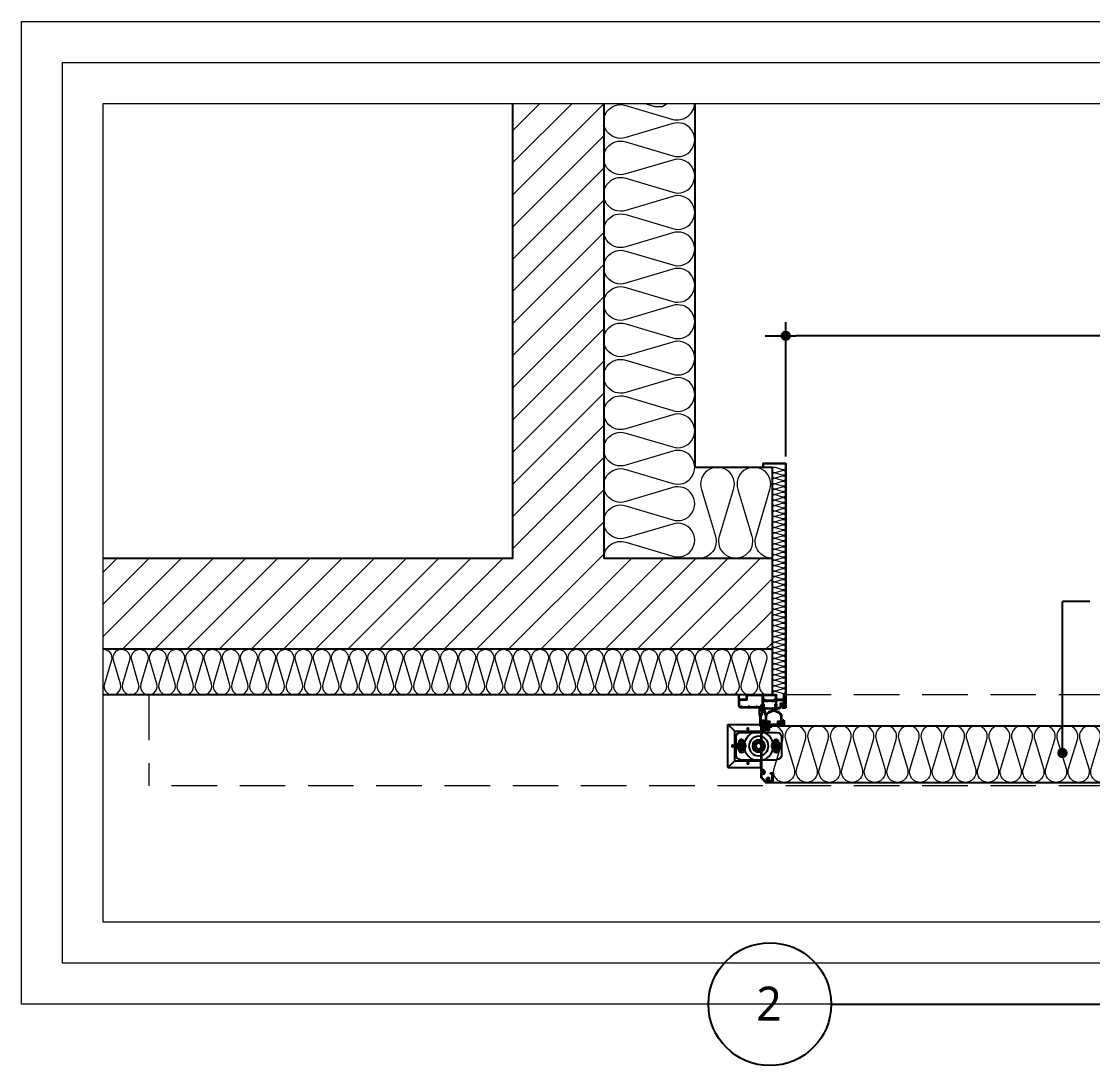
# Model space of a CAD drawing. Header units: millimetres. Extents: x 232323 to 272954, y -5343 to 8721.
# Drawn here: x 232323 to 234678, y 817 to 3112 of the extents above; entities that cross this region are included whole.
import ezdxf
from ezdxf.enums import TextEntityAlignment as Align

# ---------------------------------------------------------------- set-up
doc = ezdxf.new("R2010")
doc.units = ezdxf.units.MM
doc.header["$MEASUREMENT"] = 0
doc.linetypes.add('HIDDEN', pattern=[0.375, 0.25, -0.125])
doc.layers.get('0').update_dxf_attribs({"linetype": 'CONTINUOUS'})
for name, color, linetype, lineweight in [('A-DIMS', 7, 'CONTINUOUS', 25), ('A-DWXM-DOOR', 4, 'CONTINUOUS', 25), ('A-MKXS-LEAD', 7, 'CONTINUOUS', 25), ('A-WAXM-BLOC', 3, 'CONTINUOUS', 25), ('A-XXXX-FIN3', 4, 'CONTINUOUS', 25), ('A-XXXX-HATC', 8, 'CONTINUOUS', 18), ('A-XXXX-HID', 8, 'HIDDEN', 18), ('A-XXXX-INSL2', 8, 'CONTINUOUS', 18), ('A-XXXX-SYMB', 7, 'CONTINUOUS', 25), ('A-XXXX-TXT1', 3, 'CONTINUOUS', 25)]:
    doc.layers.add(name, color=color, linetype=linetype, lineweight=lineweight)
doc.layers.add('A-XXXX-NPLT', color=144, linetype='CONTINUOUS', lineweight=15, plot=False)
doc.styles.add('HY울릉도L', font='')
doc.styles.add('맑은고딕', font='malgun.ttf')
doc.styles.get('HY울릉도L').set_extended_font_data('HYwulM')
doc.dimstyles.new('CDIM', dxfattribs={"dimtxt": 3, "dimasz": 1.5, "dimexe": 2, "dimexo": 1, "dimgap": 1, "dimtad": 1, "dimdec": 0, "dimrnd": 0.5, "dimzin": 0, "dimdsep": 32, "dimlunit": 6, "dimtxsty": 'HY울릉도L', "dimblk1": '_CIDOT', "dimblk2": '_CIDOT', "dimsah": 1, "dimcen": 5.5, "dimclrd": 2, "dimclre": 2, "dimclrt": 7, "dimadec": 0, "dimazin": 0, "dimtfac": 1, "dimtdec": 0, "dimtix": 1, "dimtmove": 2, "dimatfit": 1, "dimldrblk": '_CIDOT', "dimfxl": 1, "dimtolj": 1, "dimtzin": 0, "dimlwd": -1, "dimarcsym": 0})

# ---------------------------------------------------------------- blocks, each defined once
blk = doc.blocks.new('heater')
at = {"color": 7}
for p, q in [((1933041.6, 129278.3), (1933042.8, 129277.1)), ((1933041.6, 129277.9), (1933042.4, 129277.1)), ((1933041.8, 129278.6), (1933043.1, 129277.3)), ((1933042, 129278.8), (1933043.4, 129277.5)), ((1933042.3, 129279), (1933043.5, 129277.8)), ((1933042.7, 129279), (1933043.5, 129278.2))]:
    blk.add_line(p, q, dxfattribs=at)
blk.add_circle((1933042.6, 129278), 0.97, dxfattribs=at)
blk = doc.blocks.new('rubber bk')
at = {"color": 7}
for p, q in [((1933005.7, 129232.4), (1933005.7, 129222.1)), ((1933005.7, 129222.1), (1933007.7, 129222.1)), ((1933006.7, 129233.4), (1933008.2, 129233.4)), ((1933007.7, 129222.6), (1933007.7, 129222.1)), ((1933007.7, 129222.6), (1933049.7, 129222.6)), ((1933008.2, 129231.9), (1933008.2, 129233.4)), ((1933011.5, 129231.9), (1933008.2, 129231.9)), ((1933008.2, 129225.6), (1933008.2, 129228.9)), ((1933008.7, 129229.4), (1933011.5, 129229.4)), ((1933017.3, 129225.1), (1933008.7, 129225.1)), ((1933011.5, 129231.9), (1933011.5, 129229.4)), ((1933014.5, 129231.9), (1933014.5, 129229.4)), ((1933019.3, 129231.9), (1933014.5, 129231.9)), ((1933014.5, 129229.4), (1933017.3, 129229.4)), ((1933017.8, 129228.9), (1933017.8, 129225.6)), ((1933020.3, 129230.9), (1933020.3, 129226.1)), ((1933036.1, 129225.1), (1933021.3, 129225.1)), ((1933037.1, 129226.1), (1933037.1, 129230.9)), ((1933042.9, 129231.9), (1933038.1, 129231.9)), ((1933039.6, 129228.9), (1933039.6, 129225.6)), ((1933042.9, 129229.4), (1933040.1, 129229.4)), ((1933048.7, 129225.1), (1933040.1, 129225.1)), ((1933042.9, 129231.9), (1933042.9, 129229.4)), ((1933045.9, 129229.4), (1933045.9, 129231.9)), ((1933045.9, 129231.9), (1933049.2, 129231.9)), ((1933048.7, 129229.4), (1933045.9, 129229.4)), ((1933046.2, 129229.4), (1933048.2, 129229.4)), ((1933049.2, 129231.9), (1933049.2, 129232.9)), ((1933049.2, 129225.6), (1933049.2, 129228.9)), ((1933056.7, 129233.4), (1933049.7, 129233.4)), ((1933049.7, 129222.6), (1933049.7, 129222.1)), ((1933049.7, 129222.1), (1933056.7, 129222.1)), ((1933051.7, 129224.1), (1933051.7, 129231.4)), ((1933051.7, 129231.4), (1933054.2, 129231.4)), ((1933054.2, 129224.1), (1933051.7, 129224.1)), ((1933054.2, 129231.4), (1933054.2, 129229.3)), ((1933054.2, 129224.1), (1933054.2, 129226.2)), ((1933056.4, 129229), (1933054.5, 129229)), ((1933056.4, 129226.5), (1933054.5, 129226.5)), ((1933056.7, 129233.4), (1933056.7, 129229.3)), ((1933056.7, 129222.1), (1933056.7, 129226.2))]:
    blk.add_line(p, q, dxfattribs=at)
for centre, radius, start, end in [((1933006.7, 129232.4), 1, 90, 180), ((1933008.7, 129228.9), 0.5, 90, 180), ((1933008.7, 129225.6), 0.5, 180, 270), ((1933017.3, 129228.9), 0.5, 0, 90), ((1933017.3, 129225.6), 0.5, 270, 0), ((1933019.3, 129230.9), 1, 0, 90), ((1933021.3, 129226.1), 1, 180, 270), ((1933036.1, 129226.1), 1, 270, 0), ((1933038.1, 129230.9), 1, 90, 180), ((1933040.1, 129228.9), 0.5, 90, 180), ((1933040.1, 129225.6), 0.5, 180, 270), ((1933048.7, 129228.9), 0.5, 0, 90), ((1933048.7, 129225.6), 0.5, 270, 0), ((1933049.7, 129232.9), 0.5, 90, 180), ((1933054.5, 129229.3), 0.3, 180, 270), ((1933054.5, 129226.2), 0.3, 90, 180), ((1933056.4, 129229.3), 0.3, 270, 0), ((1933056.4, 129226.2), 0.3, 0, 90)]:
    blk.add_arc(centre, radius, start, end, dxfattribs=at)
blk = doc.blocks.new('side rubber')
at = {"color": 4}
for p, q in [((1933119.3, 129317.9), (1933123.9, 129318.5)), ((1933119.4, 129316.9), (1933124, 129317.6)), ((1933117.4, 129293.1), (1933117.4, 129288.1)), ((1933117.9, 129293.6), (1933118.9, 129293.6)), ((1933117.9, 129287.6), (1933118.9, 129287.6)), ((1933119.4, 129293.1), (1933119.4, 129291.6)), ((1933119.4, 129291.6), (1933122.1, 129291.6)), ((1933119.4, 129289.6), (1933119.4, 129288.1)), ((1933119.4, 129289.6), (1933122.1, 129289.6)), ((1933122.3, 129305.2), (1933122.1, 129297.2)), ((1933122.1, 129297.2), (1933122.1, 129291.6)), ((1933122.1, 129296.3), (1933122.1, 129292.2)), ((1933122.1, 129289.6), (1933122.1, 129284.4)), ((1933122.1, 129285), (1933122.1, 129289.1)), ((1933124.3, 129305.2), (1933122.3, 129305.2)), ((1933124.1, 129283.9), (1933122.6, 129283.9)), ((1933124.3, 129305.2), (1933124.6, 129297.2)), ((1933124.6, 129297.2), (1933124.6, 129284.4))]:
    blk.add_line(p, q, dxfattribs=at)
for centre, radius, start, end in [((1933147.5, 129321.2), 29.8, 164.775, 212.4292), ((1933120.2, 129328.6), 1.54, 30.4539, 164.775), ((1933147.5, 129321.2), 28.4, 164.775, 186.6051), ((1933147.5, 129321.2), 28.4, 188.6238, 211.0933), ((1933120.2, 129328.6), 0.135, 30.4539, 164.775), ((1933095.9, 129314.3), 28.4, 8.6238, 30.4539), ((1933095.9, 129314.2), 29.8, 342.5101, 30.683), ((1933095.9, 129314.3), 28.4, 344.1356, 6.6051), ((1933117.9, 129293.1), 0.5, 90, 180), ((1933117.9, 129288.1), 0.5, 180, 270), ((1933118.9, 129293.1), 0.5, 0, 90), ((1933118.9, 129288.1), 0.5, 270, 0), ((1933122.6, 129284.4), 0.5, 180, 270), ((1933124.1, 129284.4), 0.5, 270, 0)]:
    blk.add_arc(centre, radius, start, end, dxfattribs=at)
blk = doc.blocks.new('inner rubber')
at = {"color": 4}
for p, q in [((1933091.9, 129292.3), (1933091.9, 129308.3)), ((1933093.4, 129292.3), (1933093.4, 129308)), ((1933104.5, 129319.6), (1933107.1, 129323.8)), ((1933105.9, 129319.9), (1933108, 129323.3)), ((1933112.9, 129319.9), (1933110.9, 129323.3)), ((1933114.3, 129319.6), (1933111.7, 129323.8)), ((1933125.4, 129292.3), (1933125.4, 129308)), ((1933126, 129310.3), (1933130.3, 129325.7)), ((1933126.9, 129308.3), (1933131.7, 129325.3)), ((1933126.9, 129292.3), (1933126.9, 129308.3)), ((1933089.4, 129290.8), (1933089.4, 129291.8)), ((1933091.9, 129292.3), (1933089.9, 129292.3)), ((1933096.9, 129290.3), (1933089.9, 129290.3)), ((1933096.9, 129292.3), (1933093.4, 129292.3)), ((1933097.4, 129290.8), (1933097.4, 129291.8)), ((1933121.4, 129290.8), (1933121.4, 129291.8)), ((1933121.9, 129292.3), (1933125.4, 129292.3)), ((1933121.9, 129290.3), (1933128.9, 129290.3)), ((1933126.9, 129292.3), (1933128.9, 129292.3)), ((1933129.4, 129290.8), (1933129.4, 129291.8))]:
    blk.add_line(p, q, dxfattribs=at)
for centre, radius, start, end in [((1933109.4, 129301.5), 18.8, 105.0232, 158.878), ((1933109.4, 129301.5), 17.3, 22.0317, 157.9683), ((1933109.4, 129301.5), 18.8, 79.2477, 100.7523), ((1933107.5, 129323.5), 0.5, 328.552, 148.5535), ((1933111.3, 129323.5), 0.5, 31.4465, 211.448), ((1933109.4, 129301.5), 18.8, 27.9822, 74.9768), ((1933131, 129325.5), 0.723, 344.4748, 164.4759), ((1933089.9, 129291.8), 0.5, 90, 180), ((1933089.9, 129290.8), 0.5, 180, 270), ((1933096.9, 129291.8), 0.5, 0, 90), ((1933096.9, 129290.8), 0.5, 270, 0), ((1933121.9, 129291.8), 0.5, 90, 180), ((1933121.9, 129290.8), 0.5, 180, 270), ((1933128.9, 129291.8), 0.5, 0, 90), ((1933128.9, 129290.8), 0.5, 270, 0)]:
    blk.add_arc(centre, radius, start, end, dxfattribs=at)
blk = doc.blocks.new('치마고무사이드보강판1')
at = {"color": 7}
for p, q in [((1933199.3, 129135.3), (1933126.8, 129135.3)), ((1933126.8, 129135.3), (1933126.8, 129120.3)), ((1933184.3, 129120.3), (1933126.8, 129120.3)), ((1933184.3, 129120.3), (1933199.3, 129135.3)), ((1933184.3, 129055.3), (1933184.3, 129120.3)), ((1933199.3, 129040.3), (1933199.3, 129135.3)), ((1933184.3, 129055.3), (1933126.8, 129055.3)), ((1933126.8, 129040.3), (1933126.8, 129055.3)), ((1933184.3, 129055.3), (1933199.3, 129040.3)), ((1933199.3, 129040.3), (1933126.8, 129040.3))]:
    blk.add_line(p, q, dxfattribs=at)
for centre in [(1933155.5, 129125.2), (1933189.2, 129087.8), (1933155.5, 129050.3)]:
    blk.add_circle(centre, 1.95, dxfattribs=at)
blk = doc.blocks.new('A$C788834AB')
at = {"color": 1}
blk.add_lwpolyline([(11.3, 3.8), (4.5, 7.7), (-2.4, 3.8), (-2.4, -4.1), (4.5, -8.1), (11.3, -4.1)], close=True, dxfattribs=at)
for centre, radius in [((4.5, -0.2), 9.75), ((4.5, 0), 4.5), ((4.5, -0.2), 3.8)]:
    blk.add_circle(centre, radius, dxfattribs=at)
blk = doc.blocks.new('하부롤러')
at = {"color": 7}
for p, q in [((1933106.7, 128981.8), (1933026.7, 128981.8)), ((1933016.7, 128971.8), (1933016.7, 128931.8)), ((1933023.7, 128961.8), (1933023.7, 128941.8)), ((1933028.7, 128938.1), (1933028.7, 128965.4)), ((1933033.7, 128961.8), (1933033.7, 128941.8)), ((1933099.7, 128961.8), (1933099.7, 128941.8)), ((1933104.7, 128938.1), (1933104.7, 128965.4)), ((1933109.7, 128961.8), (1933109.7, 128941.8)), ((1933116.7, 128971.8), (1933116.7, 128931.8)), ((1933061.3, 128945.2), (1933061.3, 128944.2)), ((1933066.3, 128944.3), (1933066.2, 128941.7)), ((1933067.1, 128944.3), (1933067.2, 128941.7)), ((1933072, 128945.2), (1933072.1, 128944.2)), ((1933106.7, 128921.8), (1933026.7, 128921.8))]:
    blk.add_line(p, q, dxfattribs=at)
at = {"color": 5}
for radius in [32, 21.5, 13.8, 13.5]:
    blk.add_circle((1933066.7, 128951.8), radius, dxfattribs=at)
at = {"color": 7}
for centre, radius in [((1933066.7, 128951.8), 10.3), ((1933066.7, 128951.8), 7.5), ((1933066.7, 128951.8), 6.12), ((1933063.7, 128943.4), 0.925), ((1933069.7, 128943.4), 0.925)]:
    blk.add_circle(centre, radius, dxfattribs=at)
for centre, radius, start, end in [((1933026.7, 128971.8), 10, 90, 179.9993), ((1933106.7, 128971.8), 10, 0, 90), ((1933028.7, 128961.8), 5, 359.9994, 180), ((1933066.7, 128951.8), 8.5, 309.0319, 230.9681), ((1933104.7, 128961.8), 5, 0, 180.0006), ((1933026.7, 128931.8), 10, 179.9993, 270), ((1933028.7, 128941.8), 5, 180, 0.0006), ((1933062, 128943.6), 0.925, 143.2213, 248.104), ((1933065.9, 128941.7), 0.22, 261.5096, 0.1204), ((1933067.4, 128941.7), 0.22, 179.8796, 278.4904), ((1933071.4, 128943.6), 0.925, 291.896, 36.7787), ((1933104.7, 128941.8), 5, 179.9994, 0), ((1933106.7, 128931.8), 10, 270, 0)]:
    blk.add_arc(centre, radius, start, end, dxfattribs=at)
for p in [(1933024.2, 128952.3), (1933100.2, 128952.3)]:
    blk.add_blockref('A$C788834AB', p, dxfattribs=at)
blk = doc.blocks.new('쫄대1')
at = {"color": 7}
for p, q in [((1931719.4, 129194.8), (1931719.4, 129194.3)), ((1931722.9, 129192.2), (1931721.4, 129191.4)), ((1931721.4, 129191.4), (1931721.4, 129190.9)), ((1931721.4, 129190.9), (1931731.4, 129190.9)), ((1931722.9, 129193.9), (1931722.9, 129192.2)), ((1931724.4, 129193.7), (1931728.4, 129193.7)), ((1931724.4, 129193.7), (1931724.4, 129192.2)), ((1931724.4, 129192.2), (1931728.4, 129192.2)), ((1931728.4, 129193.7), (1931728.4, 129192.2)), ((1931729.9, 129193.9), (1931729.9, 129192.2)), ((1931731.4, 129191.4), (1931729.9, 129192.2)), ((1931731.4, 129191.4), (1931731.4, 129190.9)), ((1931733.4, 129194.8), (1931733.4, 129194.3))]:
    blk.add_line(p, q, dxfattribs=at)
blk.add_ellipse((1931726.4, 129194.8), major_axis=(-7, 0), ratio=0.085714, start_param=3.141593, end_param=6.283185, dxfattribs=at)
at = {"color": 7, "extrusion": (0, 0, -1)}
for centre, major_axis, start_param, end_param in [((1931729.1, 129194.3), (9.64, 0.01), 2.261533, 3.134107), ((1931723.8, 129194.3), (-9.64, 0.01), 3.149078, 4.021652)]:
    blk.add_ellipse(centre, major_axis=major_axis, ratio=0.062704, start_param=start_param, end_param=end_param, dxfattribs=at)
blk = doc.blocks.new('방열슬라이딩도어')
at = {"color": 6}
for p, q in [((-1350, 509), (-1350, 500)), ((-1350, 509), (-1300, 509)), ((-1350, 500), (-1341, 500)), ((-1349.4, 508.4), (-1349.4, 500.6)), ((-1349.4, 508.4), (-1300.6, 508.4)), ((-1349.4, 500.6), (-1341, 500.6)), ((-1341, 500), (-1341, 500.6)), ((-1300.6, 508.4), (-1300.6, -28.1)), ((-1300, 509), (-1300, -28.7)), ((-1402.3, 0), (-1402.5, 0)), ((-1320.3, 0), (-1386.6, 0)), ((-1303.8, 0), (-1304.7, 0)), ((-1403.5, -1), (-1403.5, -23.7)), ((-1402, -10), (-1402, -0.3)), ((-1386.9, -10), (-1402, -10)), ((-1386.9, -0.3), (-1386.9, -10)), ((-1350.1, -21.3), (-1349.6, -20.8)), ((-1349.6, -22.5), (-1350.1, -22)), ((-1349.5, -20.6), (-1349.5, -12.9)), ((-1349.5, -25.7), (-1349.5, -22.6)), ((-1349.1, -12), (-1347.9, -13.2)), ((-1349.1, -12.5), (-1348.3, -13.3)), ((-1348.9, -11.7), (-1347.6, -13.1)), ((-1348.7, -11.5), (-1347.3, -12.9)), ((-1348.4, -11.4), (-1347.2, -12.6)), ((-1348, -11.3), (-1347.2, -12.1)), ((-1346.7, -12.7), (-1346.7, -13.5)), ((-1346.2, -14), (-1339.7, -14)), ((-1339.2, -13), (-1331.7, -13)), ((-1339.2, -13.5), (-1339.2, -13)), ((-1339.2, -13), (-1331.7, -13)), ((-1331.7, -13), (-1331.7, -13.5)), ((-1331.2, -14), (-1324.7, -14)), ((-1324.2, -13.5), (-1324.2, -12.7)), ((-1323, -11.3), (-1323.7, -12.1)), ((-1322.5, -11.4), (-1323.7, -12.6)), ((-1322.2, -11.5), (-1323.6, -12.9)), ((-1322, -11.7), (-1323.3, -13.1)), ((-1321.8, -12), (-1323, -13.2)), ((-1321.8, -12.5), (-1322.6, -13.3)), ((-1321.5, -13.1), (-1321.5, -20.6)), ((-1321.5, -22.6), (-1321.5, -25.7)), ((-1321.4, -20.8), (-1320.9, -21.3)), ((-1320.9, -22), (-1321.4, -22.5)), ((-1320, -10), (-1320, -0.3)), ((-1305, -10), (-1320, -10)), ((-1310.4, -27.7), (-1310.4, -20.7)), ((-1310.4, -20.7), (-1305, -20.7)), ((-1308, -20.7), (-1308, -28.7)), ((-1308, -20.7), (-1307.4, -20.7)), ((-1307.4, -20.7), (-1307.4, -28.1)), ((-1305, -0.3), (-1305, -10)), ((-1305, -20.7), (-1305, -26.7)), ((-1303.5, -26.5), (-1303.5, -0.3)), ((-1399.5, -27.7), (-1362.4, -27.7)), ((-1353, -30.7), (-1351.8, -30.7)), ((-1351.5, -29.2), (-1350.3, -29.2)), ((-1351.5, -30.4), (-1351.5, -29.2)), ((-1349.5, -25.7), (-1350.2, -29.1)), ((-1321.5, -25.7), (-1320.9, -29.1)), ((-1320.7, -29.2), (-1319.5, -29.2)), ((-1319.5, -29.2), (-1319.5, -30.4)), ((-1319.2, -30.7), (-1318, -30.7)), ((-1308, -28.7), (-1300, -28.7)), ((-1307.4, -28.1), (-1300.6, -28.1)), ((-1305, -27), (-1305, -26.9)), ((-1305, -27), (-1305, -27)), ((-1304.7, -27), (-1304, -27)), ((-1303.7, -27), (-1303.5, -27)), ((-1303.5, -27), (-1303.5, -26.8)), ((-1354.3, -75.6), (-1354.3, -68)), ((-1353.8, -67.5), (-1350.3, -67.5)), ((-1352.3, -73.2), (-1352.3, -70)), ((-1351.8, -69.5), (-1350.3, -69.5)), ((-1350.3, -69.5), (-1350.3, -67.5)), ((-1342.3, -69.5), (-1342.3, -67.5)), ((-1342.3, -67.5), (-1339.8, -67.5)), ((-1342.3, -69.5), (-1341.8, -69.5)), ((-1341.3, -72), (-1341.3, -70)), ((-1339.3, -68), (-1339.3, -76)), ((-1337.3, -76), (-1337.3, -68.8)), ((-1336.8, -68.3), (-1330.3, -68.3)), ((-1334.8, -70.3), (-1330.3, -70.3)), ((-1330.3, -68.3), (-1330.3, -70.3)), ((-1354.3, -168.5), (-1354.3, -78.3)), ((-1351.4, -76.1), (-1353.8, -76.1)), ((-1351.4, -77.8), (-1353.8, -77.8)), ((-1352.3, -166.1), (-1352.3, -80.7)), ((-1350.3, -80.8), (-1350.3, -83)), ((-1350.3, -83), (-1348.3, -83)), ((-1348.3, -80.8), (-1348.3, -83)), ((-1345.5, -76), (-1341.8, -76)), ((-1345.5, -78), (-1335.8, -78)), ((-1344.3, -74), (-1344.3, -72)), ((-1341.3, -72), (-1344.3, -72)), ((-1341.3, -74), (-1344.3, -74)), ((-1341.3, -75.5), (-1341.3, -74)), ((-1337.3, -76), (-1339.3, -76)), ((-1335.3, -77.5), (-1335.3, -70.8)), ((-1350.3, -166), (-1350.3, -163.9)), ((-1350.3, -163.9), (-1348.3, -163.9)), ((-1348.3, -166), (-1348.3, -163.9)), ((-1354.3, -182.3), (-1354.3, -171.2)), ((-1344.5, -192.7), (-1354.2, -182.6)), ((-1351.4, -169), (-1353.8, -169)), ((-1351.4, -170.7), (-1353.8, -170.7)), ((-1352.3, -181.5), (-1352.3, -173.6)), ((-1343.6, -190.6), (-1352.2, -181.8)), ((-1341.3, -190.3), (-1341.3, -183)), ((-1335.8, -182.5), (-1340.8, -182.5)), ((-1337.3, -184.5), (-1339.3, -184.5)), ((-1339.3, -192.3), (-1339.3, -184.5)), ((-1337.3, -191.2), (-1337.3, -184.5)), ((-1335.3, -189.2), (-1335.3, -183)), ((-1333.3, -173.5), (-1333.3, -171.5)), ((-1333.3, -171.5), (-1328.8, -171.5)), ((-1333.3, -173.5), (-1330.8, -173.5)), ((-1330.3, -174), (-1330.3, -189.2)), ((-1328.3, -172), (-1328.3, -191.2)), ((-1344.1, -192.8), (-1339.8, -192.8)), ((-1343.2, -190.8), (-1341.8, -190.8)), ((-1328.8, -191.7), (-1336.8, -191.7)), ((-1330.8, -189.7), (-1334.8, -189.7))]:
    blk.add_line(p, q, dxfattribs=at)
for points in [[(-1353, -28, -0.414215), (-1352.7, -27.7), (-1351.8, -27.7, 0.360888), (-1351.3, -27.3), (-1351, -25.5, 0.046392), (-1351, -25.5), (-1351, -22.5), (-1351.6, -22, -0.414204), (-1351.6, -21.3), (-1351, -20.7), (-1351, -1.5), (-1385.4, -1.5), (-1385.4, -11.2, -0.414214), (-1385.7, -11.5), (-1386.9, -11.5), (-1402, -11.5), (-1402, -23.7, 0.414214), (-1399.5, -26.2), (-1397.6, -26.2), (-1397.6, -25.5, -0.414214), (-1397.3, -25.2), (-1396.4, -25.2, -0.414214), (-1396.1, -25.5), (-1396.1, -26.2), (-1381.1, -26.2), (-1381.1, -25.5, -0.414214), (-1380.8, -25.2), (-1379.9, -25.2, -0.414214), (-1379.6, -25.5), (-1379.6, -26.2), (-1364.6, -26.2), (-1364.6, -25.5, -0.414214), (-1364.3, -25.2), (-1363.4, -25.2, -0.414214), (-1363.1, -25.5), (-1363.1, -26.2), (-1362.4, -26.2, -0.160398), (-1360.3, -26.8, 0.156655), (-1353, -29.2)], [(-1321, -21.3, -0.414204), (-1321, -21.9), (-1321.6, -22.5), (-1321.6, -29.3), (-1319.9, -29.3, -0.414214), (-1319.6, -29.6), (-1319.6, -30.4, -0.414214), (-1319.9, -30.7), (-1351.1, -30.7, -0.414214), (-1351.4, -30.4), (-1351.4, -29.6, -0.414214), (-1351.1, -29.3), (-1349.4, -29.3), (-1349.4, -22.5), (-1350, -21.9, -0.414204), (-1350, -21.3), (-1349.4, -20.7), (-1348.4, -20.7, -0.414214), (-1347.9, -21.2), (-1347.9, -29.2), (-1343.9, -29.2), (-1343.9, -29, -0.414214), (-1343.6, -28.7), (-1343.2, -28.7, -0.414214), (-1342.9, -29), (-1342.9, -29.2), (-1328.1, -29.2), (-1328.1, -29, -0.414214), (-1327.8, -28.7), (-1327.4, -28.7, -0.414214), (-1327.1, -29), (-1327.1, -29.2), (-1323.1, -29.2), (-1323.1, -21.2, -0.414214), (-1322.6, -20.7), (-1321.7, -20.7)], [(-1325.7, -11.5, -0.470454), (-1321.5, -9.6), (-1321.5, -1.5), (-1349.5, -1.5), (-1349.5, -9.6, -0.470454), (-1345.2, -11.5)]]:
    blk.add_lwpolyline(points, format="xyb", close=True, dxfattribs=at)
blk.add_lwpolyline([(-1318, -28), (-1319.1, -28, -0.360887), (-1319.6, -27.6), (-1320, -25.5, -0.046392), (-1320, -25.5), (-1320, -22.5), (-1319.4, -22, 0.414204), (-1319.4, -21.3), (-1320, -20.7), (-1320, -11.5), (-1305, -11.5), (-1305, -19.2), (-1311.6, -19.2, 0.414214), (-1311.9, -19.5), (-1311.9, -27, -0.137442), (-1318, -29.2), (-1318, -28, -0.137442)], format="xyb", dxfattribs=at)
for centre in [(-1348.1, -12.3), (-1322.8, -12.3)]:
    blk.add_circle(centre, 0.97, dxfattribs=at)
for centre, radius, start, end in [((-1402.5, -1), 1, 90, 180), ((-1402.3, -0.3), 0.3, 0, 90), ((-1386.6, -0.3), 0.3, 90, 180), ((-1349.7, -21.6), 0.5, 135.0009, 224.9991), ((-1348.1, -12.3), 1.5, 345.929, 204.0931), ((-1349.7, -20.6), 0.2, 315.0009, 0), ((-1349.7, -22.6), 0.2, 0, 44.9991), ((-1346.2, -13.5), 0.5, 180, 270), ((-1339.7, -13.5), 0.5, 270, 0), ((-1331.2, -13.5), 0.5, 180, 270), ((-1324.7, -13.5), 0.5, 270, 0), ((-1322.8, -12.3), 1.5, 328.8685, 194.071), ((-1321.3, -20.6), 0.2, 180, 224.9991), ((-1321.3, -22.6), 0.2, 135.0009, 180), ((-1321.3, -21.6), 0.5, 315.0009, 44.9991), ((-1320.3, -0.3), 0.3, 0, 90), ((-1304.7, -0.3), 0.3, 90, 180), ((-1303.8, -0.3), 0.3, 359.8394, 90), ((-1399.5, -23.7), 4, 180, 270), ((-1362.4, -29.7), 2, 53.55, 90), ((-1353.3, -17.4), 13.3, 233.55, 271.2034), ((-1351.8, -30.4), 0.3, 270.0042, 0), ((-1350.3, -29), 0.2, 269.9999, 334.9829), ((-1349.7, -25.7), 0.2, 334.9829, 0), ((-1321.3, -25.7), 0.2, 180, 205.0169), ((-1320.7, -29), 0.2, 205.0169, 270.0001), ((-1319.2, -30.4), 0.3, 180, 270), ((-1319, -17.3), 13.5, 274.1077, 309.26), ((-1304.7, -26.7), 0.3, 179.3242, 270), ((-1304, -26.5), 0.5, 270, 359.8394), ((-1353.8, -68), 0.5, 90, 180), ((-1351.8, -70), 0.5, 90, 180), ((-1351.8, -70), 0.5, 90, 180), ((-1341.8, -70), 0.5, 0, 90), ((-1339.8, -68), 0.5, 0, 90), ((-1336.8, -68.8), 0.5, 90, 180), ((-1334.8, -70.8), 0.5, 90, 180), ((-1353.8, -75.6), 0.5, 180, 270), ((-1353.8, -78.3), 0.5, 90, 180), ((-1351.8, -73.2), 0.5, 180, 303.749), ((-1351.8, -73.2), 0.5, 180, 303.749), ((-1351.8, -80.7), 0.5, 56.251, 180), ((-1349.3, -77), 4, 236.251, 123.749), ((-1351.4, -75.6), 0.5, 270, 327.769), ((-1351.4, -78.3), 0.5, 32.231, 90), ((-1349.3, -77), 2, 212.231, 147.769), ((-1341.8, -75.5), 0.5, 270, 0), ((-1335.8, -77.5), 0.5, 270, 0), ((-1353.8, -168.5), 0.5, 180, 270), ((-1353.8, -171.2), 0.5, 90, 180), ((-1353.8, -182.3), 0.5, 180, 224.0718), ((-1353.8, -182.3), 0.5, 180, 233.8453), ((-1351.8, -166.1), 0.5, 180, 303.749), ((-1351.8, -173.6), 0.5, 56.251, 180), ((-1351.8, -181.5), 0.5, 180, 221.3416), ((-1349.3, -169.9), 4, 236.251, 123.749), ((-1351.4, -168.5), 0.5, 270, 327.769), ((-1351.4, -171.2), 0.5, 32.231, 90), ((-1349.3, -169.9), 2, 212.231, 147.769), ((-1340.8, -183), 0.5, 90, 180), ((-1335.8, -183), 0.5, 0, 90), ((-1330.8, -174), 0.5, 0, 90), ((-1328.8, -172), 0.5, 0, 90), ((-1344.1, -192.3), 0.5, 221.3416, 270), ((-1344.1, -192.3), 0.5, 224.0718, 270), ((-1343.2, -190.3), 0.5, 221.3416, 270), ((-1341.8, -190.3), 0.5, 270, 0), ((-1339.8, -192.3), 0.5, 270, 0), ((-1336.8, -191.2), 0.5, 180, 270), ((-1334.8, -189.2), 0.5, 180, 270), ((-1330.8, -189.2), 0.5, 270, 0), ((-1328.8, -191.2), 0.5, 270, 0)]:
    blk.add_arc(centre, radius, start, end, dxfattribs=at)
at = {"layer": 'A-DWXM-DOOR'}
for p, q in [((-1338.3, -76), (-1338.3, -68)), ((-1338.3, -68), (-33.7, -68)), ((-1338.3, -184.5), (-1338.3, -192.5)), ((-1338.3, -192.5), (-33.6, -192.5))]:
    blk.add_line(p, q, dxfattribs=at)
at = {"layer": 'A-XXXX-HID', "ltscale": 400}
for p, q in [((2700, 0), (-2700, 0)), ((-2700, 0), (-2700, -200)), ((2700, -200), (-2700, -200))]:
    blk.add_line(p, q, dxfattribs=at)
at = {"layer": 'A-XXXX-INSL2'}
blk.add_lwpolyline([(-584.3, -162.3, -1.37259), (-628.3, -162.3), (-609.2, -98.1, 1.37259), (-653.2, -98.1), (-634.1, -162.3, -1.37259), (-678.1, -162.3), (-659, -98.1, 1.37259), (-703, -98.1), (-683.9, -162.3, -1.37259), (-727.9, -162.3), (-708.8, -98.1, 1.37259), (-752.8, -98.1), (-733.7, -162.3, -1.37259), (-777.7, -162.3), (-758.6, -98.1, 1.37259), (-802.6, -98.1), (-783.5, -162.3, -1.37259), (-827.5, -162.3), (-808.4, -98.1, 1.37259), (-852.4, -98.1), (-833.3, -162.3, -1.37259), (-877.3, -162.3), (-858.2, -98.1, 1.37259), (-902.2, -98.1), (-883.1, -162.3, -1.37259), (-927.1, -162.3), (-908, -98.1, 1.37259), (-952, -98.1), (-932.9, -162.3, -1.37259), (-976.9, -162.3), (-957.8, -98.1, 1.37259), (-1001.8, -98.1), (-982.7, -162.3, -1.37259), (-1026.7, -162.3), (-1007.6, -98.1, 1.37259), (-1051.6, -98.1), (-1032.5, -162.3, -1.37259), (-1076.5, -162.3), (-1057.4, -98.1, 1.37259), (-1101.4, -98.1), (-1082.3, -162.3, -1.37259), (-1126.3, -162.3), (-1107.2, -98.1, 1.37259), (-1151.2, -98.1), (-1132.1, -162.3, -1.37259), (-1176.1, -162.3), (-1157, -98.1, 1.37259), (-1201, -98.1), (-1181.9, -162.3, -1.37259), (-1225.9, -162.3), (-1206.8, -98.1, 1.37259), (-1250.8, -98.1), (-1231.7, -162.3, -1.37259), (-1275.7, -162.3), (-1256.6, -98.1, 1.37259), (-1300.6, -98.1), (-1281.5, -162.3, -1.37259), (-1325.5, -162.3), (-1306.4, -98.1, 0.509267), (-1328.4, -68)], format="xyb", dxfattribs=at)
at = {"xscale": -1}
for name, p in [('side rubber', (1931767.6, -129352.4)), ('치마고무사이드보강판1', (1931772.4, -129200.3)), ('rubber bk', (1931702.4, -129289.5)), ('하부롤러', (1931707.4, -129064.4)), ('heater', (1931699.7, -129353))]:
    blk.add_blockref(name, p, dxfattribs=at)
at = {"color": 4, "xscale": -1}
blk.add_blockref('inner rubber', (1931783.1, -129354.4), dxfattribs=at)
blk.add_blockref('쫄대1', (-1933072.7, -129262))
blk = doc.blocks.new('_CIDOT')
at = {"color": 0, "linetype": 'ByBlock'}
blk.add_line((2, 0), (-1, 0), dxfattribs=at)
at = {"color": 0, "linetype": 'ByBlock', "const_width": 0.5}
blk.add_lwpolyline([(-0.25, 0, 1), (0.25, 0, 1)], format="xyb", close=True, dxfattribs=at)
blk = doc.blocks.new('*D84')
at = {"layer": 'A-DIMS', "lineweight": -2, "transparency": 16777216}
for p, q in [((234003.3, 2155.5), (234003.3, 2450.5)), ((236603.3, 2155.5), (236603.3, 2450.5))]:
    blk.add_line(p, q, dxfattribs=at)
at = {"layer": 'A-DIMS', "transparency": 16777216}
blk.add_line((236580.8, 2420.5), (234025.8, 2420.5), dxfattribs=at)
at = {"layer": 'A-DIMS', "transparency": 16777216, "xscale": 22.5, "yscale": 22.5, "zscale": 22.5, "rotation": 180}
blk.add_blockref('_CIDOT', (234003.3, 2420.5), dxfattribs=at)
at = {"layer": 'A-DIMS', "transparency": 16777216, "xscale": 22.5, "yscale": 22.5, "zscale": 22.5}
blk.add_blockref('_CIDOT', (236603.3, 2420.5), dxfattribs=at)
at = {"layer": 'A-DIMS', "color": 3, "transparency": 16777216, "insert": (235303.3, 2467.3), "char_height": 45, "attachment_point": 5, "style": '맑은고딕'}
blk.add_mtext('\\A1;2,600(도어 폭)', dxfattribs=at)

msp = doc.modelspace()

# ---------------------------------------------------------------- hatches: boundary and pattern name
at = {"layer": 'A-XXXX-HATC'}
h = msp.add_hatch(dxfattribs=at)
h.set_pattern_fill('ANSI31', color=256, scale=400)
h.set_pattern_definition([(45, (-220, 4927.364), (-35.355339, 35.355339), [])])
h.paths.add_polyline_path([(233603.3, 2931.5), (233403.3, 2931.5), (233403.3, 1931.5), (232503.3, 1931.5), (232503.3, 1731.5), (233973.3, 1731.5), (233973.3, 1931.5), (233603.3, 1931.5)])
h.paths.add_polyline_path([(238103.3, 1931.5), (237203.3, 1931.5), (237203.3, 2931.5), (237003.3, 2931.5), (237003.3, 1931.5), (236633.3, 1931.5), (236633.3, 1731.5), (238103.3, 1731.5)])

# ---------------------------------------------------------------- linework, layer by layer
at = {"layer": 'A-MKXS-LEAD'}
for p in [(234611.6, 1503.6), (234671.6, 1836.9)]:
    msp.add_line(p, (234611.6, 1836.9), dxfattribs=at)
at = {"layer": 'A-MKXS-LEAD', "const_width": 11.3}
msp.add_lwpolyline([(234605.9, 1503.6, 1), (234617.2, 1503.6, 1)], format="xyb", close=True, dxfattribs=at)
at = {"layer": 'A-WAXM-BLOC'}
for points in [[(232503.3, 1931.5), (233403.3, 1931.5), (233403.3, 2931.5)], [(233603.3, 2931.5), (233603.3, 1931.5), (233973.3, 1931.5), (233973.3, 1731.5), (232503.3, 1731.5)]]:
    msp.add_lwpolyline(points, dxfattribs=at)
at = {"layer": 'A-XXXX-FIN3'}
for points in [[(233803.3, 2931.5), (233803.3, 2131.5), (233973.3, 2131.5), (233973.3, 1931.5)], [(233973.3, 1731.5), (233973.3, 1631.5), (232503.3, 1631.5)]]:
    msp.add_lwpolyline(points, dxfattribs=at)
at = {"layer": 'A-XXXX-INSL2'}
msp.add_line((233973.3, 1931.5), (233973.3, 2081.5), dxfattribs=at)
for points in [[(233603.3, 1931.5, -0.509267), (233651.8, 1966.9), (233754.8, 1936.2, 1.37259), (233754.8, 2006.9), (233651.8, 1976.2, -1.37259), (233651.8, 2046.9), (233754.8, 2016.2, 1.37259), (233754.8, 2086.9), (233651.8, 2056.2, -1.37259), (233651.8, 2126.9), (233754.8, 2096.2, 1.37259), (233754.8, 2166.9), (233651.8, 2136.2, -1.37259), (233651.8, 2206.9), (233754.8, 2176.2, 1.37259), (233754.8, 2246.9), (233651.8, 2216.2, -1.37259), (233651.8, 2286.9), (233754.8, 2256.2, 1.37259), (233754.8, 2326.9), (233651.8, 2296.2, -1.37259), (233651.8, 2366.9), (233754.8, 2336.2, 1.37259), (233754.8, 2406.9), (233651.8, 2376.2, -1.37259), (233651.8, 2446.9), (233754.8, 2416.2, 1.37259), (233754.8, 2486.9), (233651.8, 2456.2, -1.37259), (233651.8, 2526.9), (233754.8, 2496.2, 1.37259), (233754.8, 2566.9), (233651.8, 2536.2, -1.37259), (233651.8, 2606.9), (233754.8, 2576.2, 1.37259), (233754.8, 2646.9), (233651.8, 2616.2, -1.37259), (233651.8, 2686.9), (233754.8, 2656.2, 1.37259), (233754.8, 2726.9), (233651.8, 2696.2, -1.37259), (233651.8, 2766.9), (233754.8, 2736.2, 1.37259), (233754.8, 2806.9), (233651.8, 2776.2, -1.37259), (233651.8, 2846.9), (233754.8, 2816.2, 1.37259), (233754.8, 2886.9), (233651.8, 2856.2, -1.37259), (233651.8, 2926.9), (233754.8, 2896.2, 0.471828), (233803.3, 2931.5)], [(233973.3, 1931.5, -0.509267), (233938, 1980), (233968.6, 2083.1, 1.37259), (233898, 2083.1), (233928.6, 1980, -1.37259), (233858, 1980), (233888.6, 2083.1, 1.37259), (233818, 2083.1), (233848.6, 1980, -0.509267), (233813.3, 1931.5)], [(234003.3, 2131.5, -0.509267), (233996, 2126.2), (233980.6, 2130.8, 1.37259), (233980.6, 2120.2), (233996, 2124.8, -1.37259), (233996, 2114.2), (233980.6, 2118.8, 1.37259), (233980.6, 2108.2), (233996, 2112.8, -1.37259), (233996, 2102.2), (233980.6, 2106.8, 1.37259), (233980.6, 2096.2), (233996, 2100.8, -1.37259), (233996, 2090.2), (233980.6, 2094.8, 1.37259), (233980.6, 2084.2), (233996, 2088.8, -1.37259), (233996, 2078.2), (233980.6, 2082.8, 1.37259), (233980.6, 2072.2), (233996, 2076.8, -1.37259), (233996, 2066.2), (233980.6, 2070.8, 1.37259), (233980.6, 2060.2), (233996, 2064.8, -1.37259), (233996, 2054.2), (233980.6, 2058.8, 1.37259), (233980.6, 2048.2), (233996, 2052.8, -1.37259), (233996, 2042.2), (233980.6, 2046.8, 1.37259), (233980.6, 2036.2), (233996, 2040.8, -1.37259), (233996, 2030.2), (233980.6, 2034.8, 1.37259), (233980.6, 2024.2), (233996, 2028.8, -1.37259), (233996, 2018.2), (233980.6, 2022.8, 1.37259), (233980.6, 2012.2), (233996, 2016.8, -1.37259), (233996, 2006.2), (233980.6, 2010.8, 1.37259), (233980.6, 2000.2), (233996, 2004.8, -1.37259), (233996, 1994.2), (233980.6, 1998.8, 1.37259), (233980.6, 1988.2), (233996, 1992.8, -1.37259), (233996, 1982.2), (233980.6, 1986.8, 1.37259), (233980.6, 1976.2), (233996, 1980.8, -1.37259), (233996, 1970.2), (233980.6, 1974.8, 1.37259), (233980.6, 1964.2), (233996, 1968.8, -1.37259), (233996, 1958.2), (233980.6, 1962.8, 1.37259), (233980.6, 1952.2), (233996, 1956.8, -1.37259), (233996, 1946.2), (233980.6, 1950.8, 1.37259), (233980.6, 1940.2), (233996, 1944.8, -1.37259), (233996, 1934.2), (233980.6, 1938.8, 1.37259), (233980.6, 1928.2), (233996, 1932.8, -1.37259), (233996, 1922.2), (233980.6, 1926.8, 1.37259), (233980.6, 1916.2), (233996, 1920.8, -1.37259), (233996, 1910.2), (233980.6, 1914.8, 1.37259), (233980.6, 1904.2), (233996, 1908.8, -1.37259), (233996, 1898.2), (233980.6, 1902.8, 1.37259), (233980.6, 1892.2), (233996, 1896.8, -1.37259), (233996, 1886.2), (233980.6, 1890.8, 1.37259), (233980.6, 1880.2), (233996, 1884.8, -1.37259), (233996, 1874.2), (233980.6, 1878.8, 1.37259), (233980.6, 1868.2), (233996, 1872.8, -1.37259), (233996, 1862.2), (233980.6, 1866.8, 1.37259), (233980.6, 1856.2), (233996, 1860.8, -1.37259), (233996, 1850.2), (233980.6, 1854.8, 1.37259), (233980.6, 1844.2), (233996, 1848.8, -1.37259), (233996, 1838.2), (233980.6, 1842.8, 1.37259), (233980.6, 1832.2), (233996, 1836.8, -1.37259), (233996, 1826.2), (233980.6, 1830.8, 1.37259), (233980.6, 1820.2), (233996, 1824.8, -1.37259), (233996, 1814.2), (233980.6, 1818.8, 1.37259), (233980.6, 1808.2), (233996, 1812.8, -1.37259), (233996, 1802.2), (233980.6, 1806.8, 1.37259), (233980.6, 1796.2), (233996, 1800.8, -1.37259), (233996, 1790.2), (233980.6, 1794.8, 1.37259), (233980.6, 1784.2), (233996, 1788.8, -1.37259), (233996, 1778.2), (233980.6, 1782.8, 1.37259), (233980.6, 1772.2), (233996, 1776.8, -1.37259), (233996, 1766.2), (233980.6, 1770.8, 1.37259), (233980.6, 1760.2), (233996, 1764.8, -1.37259), (233996, 1754.2), (233980.6, 1758.8, 1.37259), (233980.6, 1748.2), (233996, 1752.8, -1.37259), (233996, 1742.2), (233980.6, 1746.8, 1.37259), (233980.6, 1736.2), (233996, 1740.8, -1.37259), (233996, 1730.2), (233980.6, 1734.8, 1.37259), (233980.6, 1724.2), (233996, 1728.8, -1.37259), (233996, 1718.2), (233980.6, 1722.8, 1.37259), (233980.6, 1712.2), (233996, 1716.8, -1.37259), (233996, 1706.2), (233980.6, 1710.8, 1.37259), (233980.6, 1700.2), (233996, 1704.8, -1.37259), (233996, 1694.2), (233980.6, 1698.8, 1.37259), (233980.6, 1688.2), (233996, 1692.8, -1.37259), (233996, 1682.2), (233980.6, 1686.8, 1.37259), (233980.6, 1676.2), (233996, 1680.8, -1.37259), (233996, 1670.2), (233980.6, 1674.8, 1.37259), (233980.6, 1664.2), (233996, 1668.8, -1.37259), (233996, 1658.2), (233980.6, 1662.8, 1.37259), (233980.6, 1652.2), (233996, 1656.8, -1.37259), (233996, 1646.2), (233980.6, 1650.8, 1.37259), (233980.6, 1640.2), (233996, 1644.8, -1.37259), (233996, 1634.2), (233980.6, 1638.8, 0.471828), (233973.3, 1633.5)], [(232503.3, 1731.5, -0.509267), (232521, 1707.3), (232505.7, 1655.8, 1.37259), (232541, 1655.8), (232525.7, 1707.3, -1.37259), (232561, 1707.3), (232545.7, 1655.8, 1.37259), (232581, 1655.8), (232565.7, 1707.3, -1.37259), (232601, 1707.3), (232585.7, 1655.8, 1.37259), (232621, 1655.8), (232605.7, 1707.3, -1.37259), (232641, 1707.3), (232625.7, 1655.8, 1.37259), (232661, 1655.8), (232645.7, 1707.3, -1.37259), (232681, 1707.3), (232665.7, 1655.8, 1.37259), (232701, 1655.8), (232685.7, 1707.3, -1.37259), (232721, 1707.3), (232705.7, 1655.8, 1.37259), (232741, 1655.8), (232725.7, 1707.3, -1.37259), (232761, 1707.3), (232745.7, 1655.8, 1.37259), (232781, 1655.8), (232765.7, 1707.3, -1.37259), (232801, 1707.3), (232785.7, 1655.8, 1.37259), (232821, 1655.8), (232805.7, 1707.3, -1.37259), (232841, 1707.3), (232825.7, 1655.8, 1.37259), (232861, 1655.8), (232845.7, 1707.3, -1.37259), (232881, 1707.3), (232865.7, 1655.8, 1.37259), (232901, 1655.8), (232885.7, 1707.3, -1.37259), (232921, 1707.3), (232905.7, 1655.8, 1.37259), (232941, 1655.8), (232925.7, 1707.3, -1.37259), (232961, 1707.3), (232945.7, 1655.8, 1.37259), (232981, 1655.8), (232965.7, 1707.3, -1.37259), (233001, 1707.3), (232985.7, 1655.8, 1.37259), (233021, 1655.8), (233005.7, 1707.3, -1.37259), (233041, 1707.3), (233025.7, 1655.8, 1.37259), (233061, 1655.8), (233045.7, 1707.3, -1.37259), (233081, 1707.3), (233065.7, 1655.8, 1.37259), (233101, 1655.8), (233085.7, 1707.3, -1.37259), (233121, 1707.3), (233105.7, 1655.8, 1.37259), (233141, 1655.8), (233125.7, 1707.3, -1.37259), (233161, 1707.3), (233145.7, 1655.8, 1.37259), (233181, 1655.8), (233165.7, 1707.3, -1.37259), (233201, 1707.3), (233185.7, 1655.8, 1.37259), (233221, 1655.8), (233205.7, 1707.3, -1.37259), (233241, 1707.3), (233225.7, 1655.8, 1.37259), (233261, 1655.8), (233245.7, 1707.3, -1.37259), (233281, 1707.3), (233265.7, 1655.8, 1.37259), (233301, 1655.8), (233285.7, 1707.3, -1.37259), (233321, 1707.3), (233305.7, 1655.8, 1.37259), (233341, 1655.8), (233325.7, 1707.3, -1.37259), (233361, 1707.3), (233345.7, 1655.8, 1.37259), (233381, 1655.8), (233365.7, 1707.3, -1.37259), (233401, 1707.3), (233385.7, 1655.8, 1.37259), (233421, 1655.8), (233405.7, 1707.3, -1.37259), (233441, 1707.3), (233425.7, 1655.8, 1.37259), (233461, 1655.8), (233445.7, 1707.3, -1.37259), (233481, 1707.3), (233465.7, 1655.8, 1.37259), (233501, 1655.8), (233485.7, 1707.3, -1.37259), (233521, 1707.3), (233505.7, 1655.8, 1.37259), (233541, 1655.8), (233525.7, 1707.3, -1.37259), (233561, 1707.3), (233545.7, 1655.8, 1.37259), (233581, 1655.8), (233565.7, 1707.3, -1.37259), (233601, 1707.3), (233585.7, 1655.8, 1.37259), (233621, 1655.8), (233605.7, 1707.3, -1.37259), (233641, 1707.3), (233625.7, 1655.8, 1.37259), (233661, 1655.8), (233645.7, 1707.3, -1.37259), (233681, 1707.3), (233665.7, 1655.8, 1.37259), (233701, 1655.8), (233685.7, 1707.3, -1.37259), (233721, 1707.3), (233705.7, 1655.8, 1.37259), (233741, 1655.8), (233725.7, 1707.3, -1.37259), (233761, 1707.3), (233745.7, 1655.8, 1.37259), (233781, 1655.8), (233765.7, 1707.3, -1.37259), (233801, 1707.3), (233785.7, 1655.8, 1.37259), (233821, 1655.8), (233805.7, 1707.3, -1.37259), (233841, 1707.3), (233825.7, 1655.8, 1.37259), (233861, 1655.8), (233845.7, 1707.3, -1.37259), (233881, 1707.3), (233865.7, 1655.8, 1.37259), (233901, 1655.8), (233885.7, 1707.3, -1.37259), (233921, 1707.3), (233905.7, 1655.8, 1.37259), (233941, 1655.8), (233925.7, 1707.3, -1.37259), (233961, 1707.3), (233945.7, 1655.8, 0.471828), (233963.3, 1631.5)]]:
    msp.add_lwpolyline(points, format="xyb", dxfattribs=at)
msp.add_lwpolyline([(233693.9, 2931.5), (233715.8, 2924.5), (233732.3, 2924.5), (233742.3, 2931.5)], dxfattribs=at)
at = {"layer": 'A-XXXX-NPLT'}
for points in [[(238283.3, 951.5), (232323.3, 951.5), (232323.3, 3111.5), (238283.3, 3111.5)], [(238193.3, 1041.5), (232413.3, 1041.5), (232413.3, 3021.5), (238193.3, 3021.5)], [(238103.3, 1131.5), (232503.3, 1131.5), (232503.3, 2931.5), (238103.3, 2931.5)]]:
    msp.add_lwpolyline(points, close=True, dxfattribs=at)
at = {"layer": 'A-XXXX-SYMB'}
msp.add_line((234103.3, 951.5), (236503.3, 951.5), dxfattribs=at)
msp.add_circle((233968.3, 951.5), 135, dxfattribs=at)

# ---------------------------------------------------------------- block references
msp.add_blockref('방열슬라이딩도어', (235303.3, 1631.5))

# ---------------------------------------------------------------- texts
at = {"layer": 'A-XXXX-TXT1', "style": '맑은고딕'}
msp.add_text('2', height=75, dxfattribs=at).set_placement((233966.6, 953.1), align=Align.MIDDLE)

# ---------------------------------------------------------------- dimensions: what is measured, and where the dimension line sits
at = {"layer": 'A-DIMS'}
dim = msp.add_linear_dim(base=(234003.3, 2420.5), p1=(236603.3, 2140.5), p2=(234003.3, 2140.5), angle=180, text='<>(도어 폭)', dimstyle='CDIM', override={"dimscale": 15, "dimtxsty": '맑은고딕', "dimclrd": 256, "dimclre": 256, "dimclrt": 3}, dxfattribs=at)
dim.commit()
dim.dimension.update_dxf_attribs({"geometry": '*D84', "text_midpoint": (235303.3, 2467.3)})

doc.saveas('drawing.dxf')
